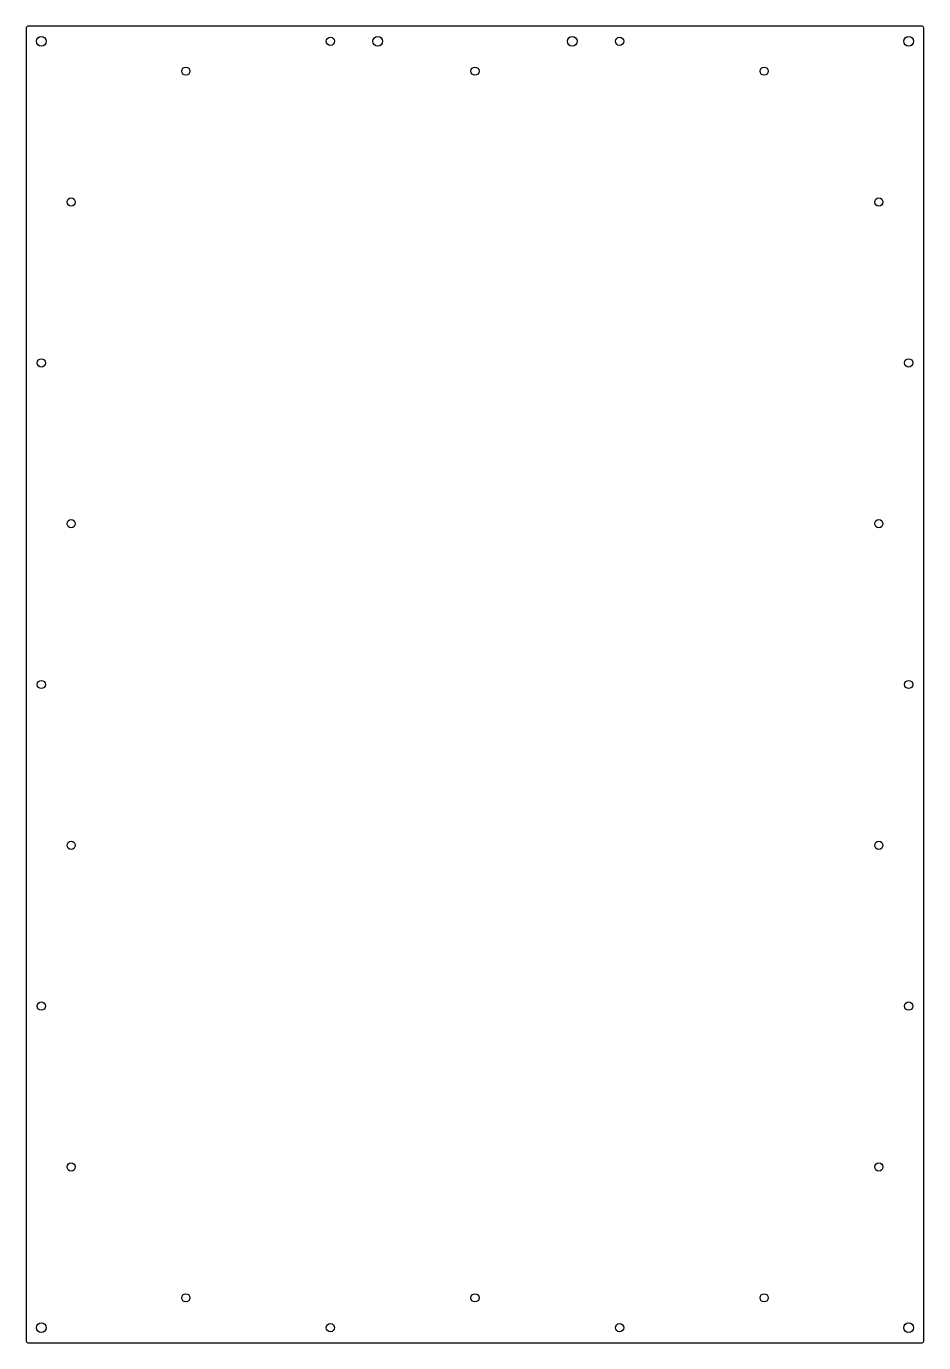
# Model space of a CAD drawing. Header units: millimetres. Extents: x -275 to 325, y -440 to 440.
import ezdxf

# ---------------------------------------------------------------- set-up
doc = ezdxf.new("R2010")
doc.units = ezdxf.units.MM
doc.layers.get('0').update_dxf_attribs({"linetype": 'CONTINUOUS'})

msp = doc.modelspace()

# ---------------------------------------------------------------- linework, layer by layer
msp.add_lwpolyline([(324, -440, 0.414214), (325, -439), (325, 439, 0.414214), (324, 440), (-274, 440, 0.414214), (-275, 439), (-275, -439, 0.414214), (-274, -440)], format="xyb", close=True)
for centre, radius in [((-265, 430), 3.25), ((-71.67, 430), 2.75), ((-40, 430), 3.25), ((90, 430), 3.25), ((121.67, 430), 2.75), ((315, 430), 3.25), ((-168.33, 410), 2.75), ((25, 410), 2.75), ((218.33, 410), 2.75), ((-245, 322.5), 2.75), ((295, 322.5), 2.75), ((-265, 215), 2.75), ((315, 215), 2.75), ((-245, 107.5), 2.75), ((295, 107.5), 2.75), ((-265, 0), 2.75), ((315, 0), 2.75), ((-245, -107.5), 2.75), ((295, -107.5), 2.75), ((-265, -215), 2.75), ((315, -215), 2.75), ((-245, -322.5), 2.75), ((295, -322.5), 2.75), ((-168.33, -410), 2.75), ((25, -410), 2.75), ((218.33, -410), 2.75), ((-265, -430), 3.25), ((-71.67, -430), 2.75), ((121.67, -430), 2.75), ((315, -430), 3.25)]:
    msp.add_circle(centre, radius)

doc.saveas('drawing.dxf')
